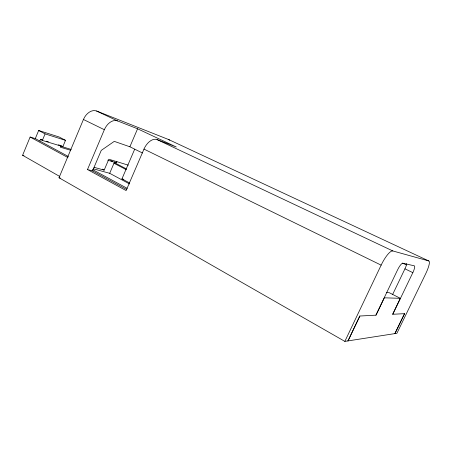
<?xml version="1.0" encoding="UTF-8"?>
<svg xmlns="http://www.w3.org/2000/svg" width="452" height="452" viewBox="0 0 452 452"><rect width="100%" height="100%" fill="white"/><g stroke="black" fill="none" stroke-linecap="round" stroke-linejoin="round"><path stroke-width="0.68" d="M59.743 176.472L22.6 155.285L30.12 137.041L35.307 138.606L68.32 156.477M35.307 138.606L38.663 130.487L59.178 137.012L65.506 140.335L62.879 146.623L42.369 140.431L40.482 139.408L39.804 141.041M42.369 140.431L45.081 133.882L38.663 130.487M59.003 177.749L83.434 119.481A12.492 8.678 -64.8 0 1 96.575 111.011L168.607 139.544L428.784 260.951A13.56 2.848 -63.5 0 1 425.727 273.709L396.912 333.288L344.848 341.39L59.003 177.749L60.285 178.06M87.496 169.545L104.35 129.713A12.786 8.486 -64.6 0 1 117.486 120.893L137.583 128.786L176.223 146.968L157.059 139.583A13.345 8.085 -64.3 0 0 143.973 149.098L126.119 190.569L87.496 169.545L92.519 170.907L101.254 150.386L114.266 141.369L129.877 146.776L142.403 152.968M94.067 167.302L104.169 170.121L108.813 159.223L128.289 165.161M93.383 168.816L109.683 173.308L114.571 161.861M107.796 160.2L116.35 162.782L116.887 161.533M129.877 146.776L137.583 128.786M129.396 182.862L121.95 178.885L134.696 149.188M344.848 341.39L381.143 265.143A16.684 4.317 -63.4 0 1 392.805 250.95L428.784 260.951M347.978 340.904L359.832 316.021L376.041 315.163L384.347 297.817L400.297 298.32L392.607 314.287L404.568 313.654L394.929 333.593M348.012 340.898L359.865 316.021M375.883 315.174L397.596 269.838A7.729 1.853 -63.4 0 1 402.839 263.228L414.331 265.821A7.238 1.622 -63.5 0 1 412.84 272.641L392.788 314.276M392.596 294.54L404.941 268.827A7.192 1.701 -63.5 0 0 406.727 263.578M394.907 333.599L404.546 313.654M386.5 292.551L389.285 292.715L400.297 298.32M22.6 155.285L23.962 155.646M121.95 178.885L123.825 179.393M70.484 150.233L60.359 147.199L61.014 145.629L62.879 146.623M60.579 146.228L71.224 149.437M40.482 139.408L42.465 140.013M46.443 141.216L48.426 141.821M58.364 144.826L60.353 145.431M110.621 160.663L112.593 161.262M45.081 133.882L65.506 140.335M96.575 111.011L117.486 120.893M157.059 139.583L392.805 250.95M402.546 263.092L406.365 264.923M404.941 268.827L412.84 272.641M83.434 119.481L104.35 129.713M143.973 149.098L381.143 265.143M115.164 162.166L116.35 162.782M114.175 162.534L126.063 168.72M113.972 163.262L126.475 169.782M102.344 169.144L104.169 170.121M109.683 173.308L129.594 183.964M92.496 169.562L127.21 188.354M30.12 137.041L67.924 157.562M92.095 170.686L126.803 189.524M168.607 139.544A10.656 6.3 -64.8 0 1 169.664 140.188"/></g></svg>
